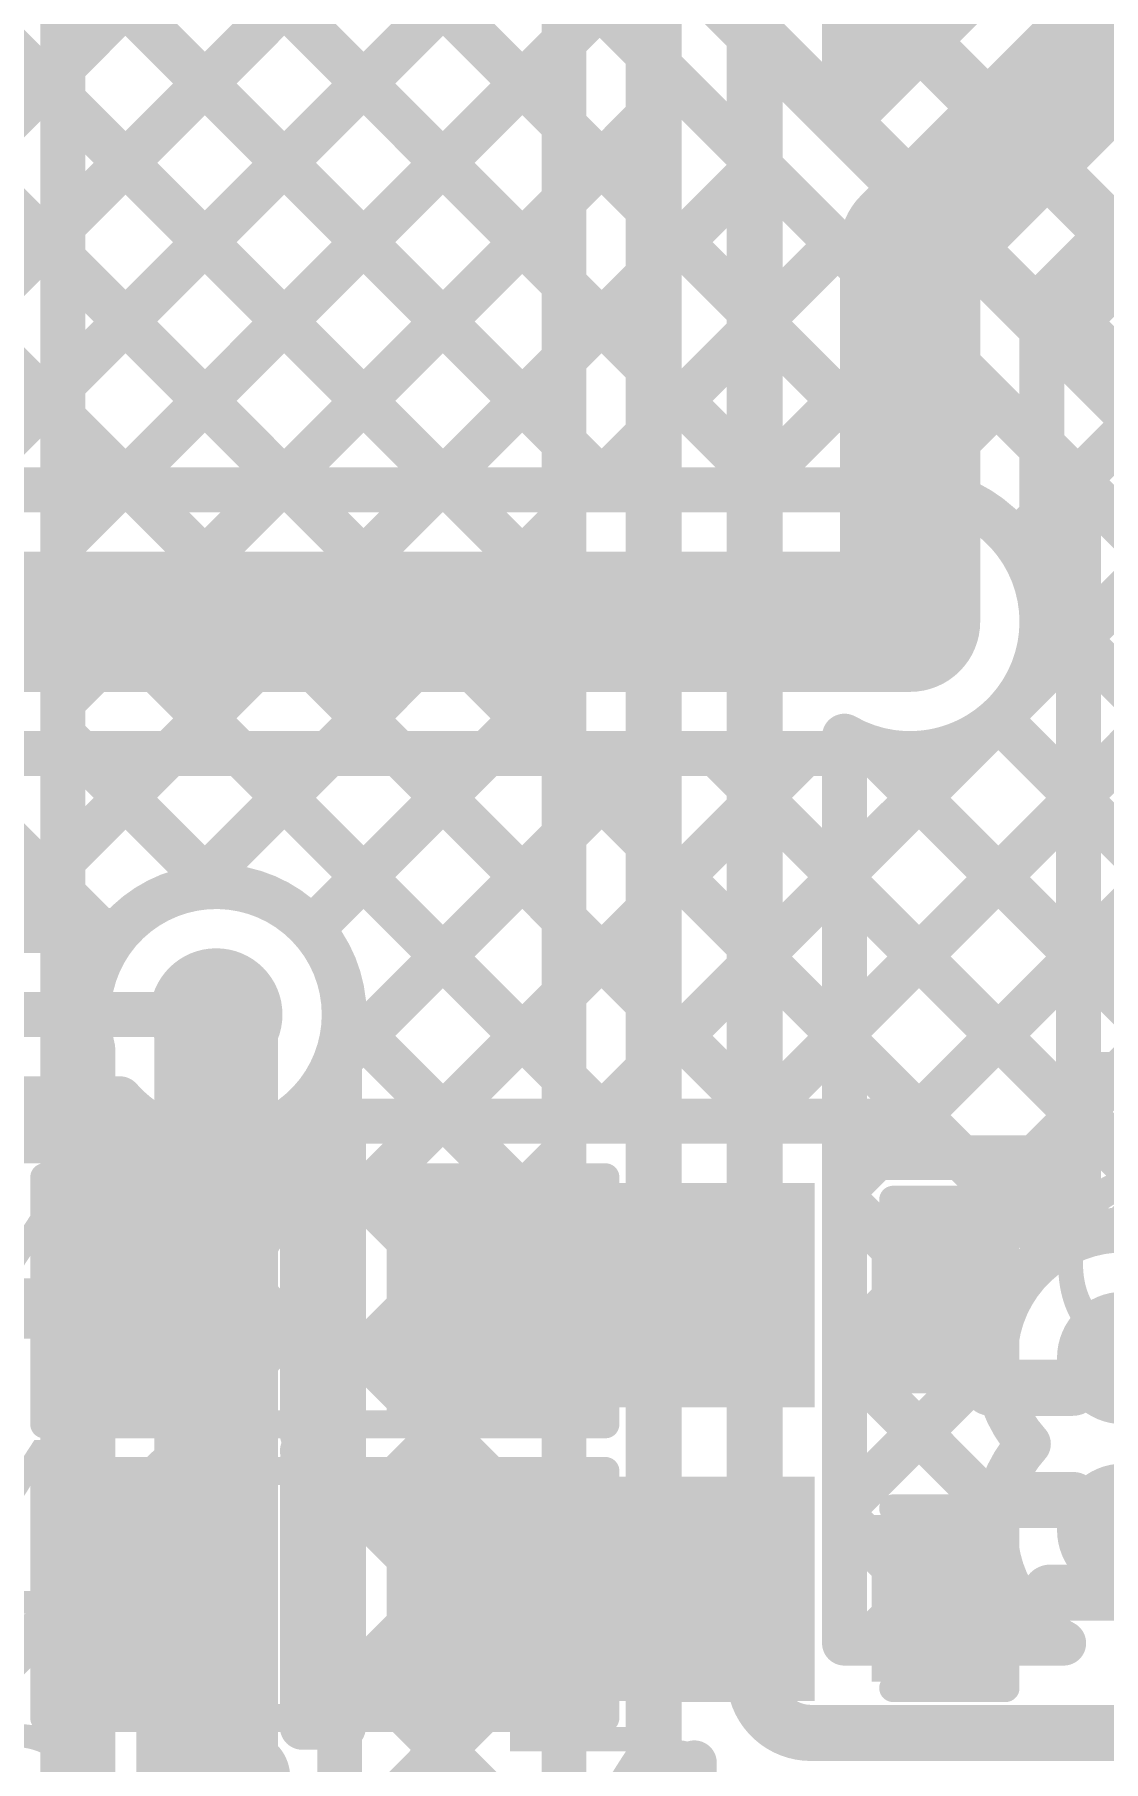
# Model space of a CAD drawing. Header units: millimetres. Extents: x -0.57 to 2.98, y -0.65 to 2.86.
# Drawn here: x 2.1679 to 2.3585, y 0.3929 to 0.7006 of the extents above; entities that cross this region are included whole.
import ezdxf

# ---------------------------------------------------------------- set-up
doc = ezdxf.new("R2010")
doc.units = ezdxf.units.MM
doc.header["$MEASUREMENT"] = 0
for name, color, linetype in [('BottomLayer', 5, 'Continuous'), ('BottomSolder', 6, 'Continuous'), ('Mechanical2', 216, 'Continuous'), ('TopLayer', 1, 'Continuous'), ('TopOverlay', 2, 'Continuous'), ('TopPaste', 8, 'Continuous'), ('TopSolder', 216, 'Continuous'), ('ViaHoleLayer', 16, 'Continuous')]:
    doc.layers.add(name, color=color, linetype=linetype)
doc.styles.add('Arial', font='', dxfattribs={"height": 0.2})
doc.styles.get('Arial').set_extended_font_data('Arial')

# ---------------------------------------------------------------- blocks, each defined once
blk = doc.blocks.new('C___0402_25')
at = {"layer": 'TopLayer'}
for points in [[(-0.0275, -0.0125), (-0.0275, 0.0125), (-0.0095, 0.0125), (-0.0095, -0.0125)], [(0.0095, -0.0125), (0.0095, 0.0125), (0.0275, 0.0125), (0.0275, -0.0125)]]:
    blk.add_hatch(color=1, dxfattribs=at).paths.add_polyline_path(points)
at = {"layer": 'TopPaste'}
for points in [[(-0.0275, -0.0125), (-0.0275, 0.0125), (-0.0095, 0.0125), (-0.0095, -0.0125)], [(0.0095, -0.0125), (0.0095, 0.0125), (0.0275, 0.0125), (0.0275, -0.0125)]]:
    blk.add_hatch(color=8, dxfattribs=at).paths.add_polyline_path(points)
at = {"layer": 'TopSolder'}
for points in [[(-0.02986, -0.01486), (-0.02986, 0.01486), (-0.00714, 0.01486), (-0.00714, -0.01486)], [(0.00714, -0.01486), (0.00714, 0.01486), (0.02986, 0.01486), (0.02986, -0.01486)]]:
    blk.add_hatch(color=216, dxfattribs=at).paths.add_polyline_path(points)
at = {"layer": 'TopOverlay', "const_width": 0.005}
for points in [[(-0.011, 0.016), (-0.031, 0.016)], [(-0.031, 0.016), (-0.031, -0.016)], [(0.031, 0.016), (0.011, 0.016)], [(0.031, 0.016), (0.031, -0.016)], [(-0.011, -0.016), (-0.031, -0.016)], [(0.031, -0.016), (0.011, -0.016)]]:
    blk.add_lwpolyline(points, dxfattribs=at)
at = {"layer": 'TopOverlay', "const_width": 0.0025}
for points in [[(-0.03225, 0.016, 1), (-0.02975, 0.016, 1)], [(-0.03225, 0.016, 1), (-0.02975, 0.016, 1)], [(-0.01225, 0.016, 1), (-0.00975, 0.016, 1)], [(0.00975, 0.016, 1), (0.01225, 0.016, 1)], [(0.02975, 0.016, 1), (0.03225, 0.016, 1)], [(0.02975, 0.016, 1), (0.03225, 0.016, 1)], [(-0.03225, -0.016, 1), (-0.02975, -0.016, 1)], [(-0.03225, -0.016, 1), (-0.02975, -0.016, 1)], [(-0.01225, -0.016, 1), (-0.00975, -0.016, 1)], [(0.00975, -0.016, 1), (0.01225, -0.016, 1)], [(0.02975, -0.016, 1), (0.03225, -0.016, 1)], [(0.02975, -0.016, 1), (0.03225, -0.016, 1)]]:
    blk.add_lwpolyline(points, format="xyb", close=True, dxfattribs=at)
blk = doc.blocks.new('C___0402_27')
at = {"layer": 'TopLayer'}
for points in [[(-0.0275, -0.0125), (-0.0275, 0.0125), (-0.0095, 0.0125), (-0.0095, -0.0125)], [(0.0095, -0.0125), (0.0095, 0.0125), (0.0275, 0.0125), (0.0275, -0.0125)]]:
    blk.add_hatch(color=1, dxfattribs=at).paths.add_polyline_path(points)
at = {"layer": 'TopPaste'}
for points in [[(-0.0275, -0.0125), (-0.0275, 0.0125), (-0.0095, 0.0125), (-0.0095, -0.0125)], [(0.0095, -0.0125), (0.0095, 0.0125), (0.0275, 0.0125), (0.0275, -0.0125)]]:
    blk.add_hatch(color=8, dxfattribs=at).paths.add_polyline_path(points)
at = {"layer": 'TopSolder'}
for points in [[(-0.02986, -0.01486), (-0.02986, 0.01486), (-0.00714, 0.01486), (-0.00714, -0.01486)], [(0.00714, -0.01486), (0.00714, 0.01486), (0.02986, 0.01486), (0.02986, -0.01486)]]:
    blk.add_hatch(color=216, dxfattribs=at).paths.add_polyline_path(points)
at = {"layer": 'TopOverlay', "const_width": 0.005}
for points in [[(-0.011, 0.016), (-0.031, 0.016)], [(-0.031, 0.016), (-0.031, -0.016)], [(0.031, 0.016), (0.011, 0.016)], [(0.031, 0.016), (0.031, -0.016)], [(-0.011, -0.016), (-0.031, -0.016)], [(0.031, -0.016), (0.011, -0.016)]]:
    blk.add_lwpolyline(points, dxfattribs=at)
at = {"layer": 'TopOverlay', "const_width": 0.0025}
for points in [[(-0.03225, 0.016, 1), (-0.02975, 0.016, 1)], [(-0.03225, 0.016, 1), (-0.02975, 0.016, 1)], [(-0.01225, 0.016, 1), (-0.00975, 0.016, 1)], [(0.00975, 0.016, 1), (0.01225, 0.016, 1)], [(0.02975, 0.016, 1), (0.03225, 0.016, 1)], [(0.02975, 0.016, 1), (0.03225, 0.016, 1)], [(-0.03225, -0.016, 1), (-0.02975, -0.016, 1)], [(-0.03225, -0.016, 1), (-0.02975, -0.016, 1)], [(-0.01225, -0.016, 1), (-0.00975, -0.016, 1)], [(0.00975, -0.016, 1), (0.01225, -0.016, 1)], [(0.02975, -0.016, 1), (0.03225, -0.016, 1)], [(0.02975, -0.016, 1), (0.03225, -0.016, 1)]]:
    blk.add_lwpolyline(points, format="xyb", close=True, dxfattribs=at)
blk = doc.blocks.new('SOLDER_BRIDGE_294')
at = {"layer": 'TopLayer'}
for points in [[(-0.045, -0.0175), (-0.045, 0.0175), (-0.015, 0.0175), (-0.015, -0.0175)], [(0.015, -0.0175), (0.015, 0.0175), (0.045, 0.0175), (0.045, -0.0175)]]:
    blk.add_hatch(color=1, dxfattribs=at).paths.add_polyline_path(points)
at = {"layer": 'TopPaste'}
for points in [[(-0.045, -0.0175), (-0.045, 0.0175), (-0.015, 0.0175), (-0.015, -0.0175)], [(0.015, -0.0175), (0.015, 0.0175), (0.045, 0.0175), (0.045, -0.0175)]]:
    blk.add_hatch(color=8, dxfattribs=at).paths.add_polyline_path(points)
at = {"layer": 'TopSolder'}
for points in [[(-0.049, -0.0215), (-0.049, 0.0215), (-0.011, 0.0215), (-0.011, -0.0215)], [(0.011, -0.0215), (0.011, 0.0215), (0.049, 0.0215), (0.049, -0.0215)]]:
    blk.add_hatch(color=216, dxfattribs=at).paths.add_polyline_path(points)
at = {"layer": 'TopOverlay', "const_width": 0.005}
for points in [[(-0.05, 0.022), (-0.05, -0.022)], [(0.05, 0.022), (-0.05, 0.022)], [(0.05, 0.022), (0.05, -0.022)], [(0.05, -0.022), (-0.05, -0.022)]]:
    blk.add_lwpolyline(points, dxfattribs=at)
at = {"layer": 'TopOverlay', "const_width": 0.0025}
for points in [[(-0.05125, 0.022, 1), (-0.04875, 0.022, 1)], [(-0.05125, 0.022, 1), (-0.04875, 0.022, 1)], [(0.04875, 0.022, 1), (0.05125, 0.022, 1)], [(0.04875, 0.022, 1), (0.05125, 0.022, 1)], [(-0.05125, -0.022, 1), (-0.04875, -0.022, 1)], [(-0.05125, -0.022, 1), (-0.04875, -0.022, 1)], [(0.04875, -0.022, 1), (0.05125, -0.022, 1)], [(0.04875, -0.022, 1), (0.05125, -0.022, 1)]]:
    blk.add_lwpolyline(points, format="xyb", close=True, dxfattribs=at)
blk = doc.blocks.new('SOLDER_BRIDGE_296')
at = {"layer": 'TopLayer'}
for points in [[(-0.045, -0.0175), (-0.045, 0.0175), (-0.015, 0.0175), (-0.015, -0.0175)], [(0.015, -0.0175), (0.015, 0.0175), (0.045, 0.0175), (0.045, -0.0175)]]:
    blk.add_hatch(color=1, dxfattribs=at).paths.add_polyline_path(points)
at = {"layer": 'TopPaste'}
for points in [[(-0.045, -0.0175), (-0.045, 0.0175), (-0.015, 0.0175), (-0.015, -0.0175)], [(0.015, -0.0175), (0.015, 0.0175), (0.045, 0.0175), (0.045, -0.0175)]]:
    blk.add_hatch(color=8, dxfattribs=at).paths.add_polyline_path(points)
at = {"layer": 'TopSolder'}
for points in [[(-0.049, -0.0215), (-0.049, 0.0215), (-0.011, 0.0215), (-0.011, -0.0215)], [(0.011, -0.0215), (0.011, 0.0215), (0.049, 0.0215), (0.049, -0.0215)]]:
    blk.add_hatch(color=216, dxfattribs=at).paths.add_polyline_path(points)
at = {"layer": 'TopOverlay', "const_width": 0.005}
for points in [[(-0.05, 0.022), (-0.05, -0.022)], [(0.05, 0.022), (-0.05, 0.022)], [(0.05, 0.022), (0.05, -0.022)], [(0.05, -0.022), (-0.05, -0.022)]]:
    blk.add_lwpolyline(points, dxfattribs=at)
at = {"layer": 'TopOverlay', "const_width": 0.0025}
for points in [[(-0.05125, 0.022, 1), (-0.04875, 0.022, 1)], [(-0.05125, 0.022, 1), (-0.04875, 0.022, 1)], [(0.04875, 0.022, 1), (0.05125, 0.022, 1)], [(0.04875, 0.022, 1), (0.05125, 0.022, 1)], [(-0.05125, -0.022, 1), (-0.04875, -0.022, 1)], [(-0.05125, -0.022, 1), (-0.04875, -0.022, 1)], [(0.04875, -0.022, 1), (0.05125, -0.022, 1)], [(0.04875, -0.022, 1), (0.05125, -0.022, 1)]]:
    blk.add_lwpolyline(points, format="xyb", close=True, dxfattribs=at)

msp = doc.modelspace()

# ---------------------------------------------------------------- hatches: boundary and pattern name
at = {"layer": 'BottomLayer'}
h = msp.add_hatch(color=5, dxfattribs=at)
edge = h.paths.add_edge_path()
edge.add_arc((2.324, 0.596), 0.01181, 0, 360)
h = msp.add_hatch(color=5, dxfattribs=at)
edge = h.paths.add_edge_path()
edge.add_arc((2.20033, 0.526), 0.01181, 0, 360)
h = msp.add_hatch(color=5, dxfattribs=at)
edge = h.paths.add_edge_path()
edge.add_arc((2.362, 0.46481), 0.01181, 0, 360)
h = msp.add_hatch(color=5, dxfattribs=at)
edge = h.paths.add_edge_path()
edge.add_arc((2.362, 0.43419), 0.01181, 0, 360)
at = {"layer": 'BottomSolder'}
h = msp.add_hatch(color=6, dxfattribs=at)
edge = h.paths.add_edge_path()
edge.add_arc((2.324, 0.596), 0.00791, 0, 360)
h = msp.add_hatch(color=6, dxfattribs=at)
edge = h.paths.add_edge_path()
edge.add_arc((2.20033, 0.526), 0.00791, 0, 360)
h = msp.add_hatch(color=6, dxfattribs=at)
edge = h.paths.add_edge_path()
edge.add_arc((2.362, 0.46481), 0.00791, 0, 360)
h = msp.add_hatch(color=6, dxfattribs=at)
edge = h.paths.add_edge_path()
edge.add_arc((2.362, 0.43419), 0.00791, 0, 360)
at = {"layer": 'TopLayer'}
h = msp.add_hatch(color=1, dxfattribs=at)
edge = h.paths.add_edge_path()
edge.add_arc((2.324, 0.596), 0.01181, 0, 360)
h = msp.add_hatch(color=1, dxfattribs=at)
edge = h.paths.add_edge_path()
edge.add_arc((2.20033, 0.526), 0.01181, 0, 360)
for points in [[(2.234, 0.456), (2.307, 0.456), (2.307, 0.496), (2.234, 0.496)], [(2.234, 0.40367), (2.307, 0.40367), (2.307, 0.44367), (2.234, 0.44367)]]:
    msp.add_hatch(color=1, dxfattribs=at).paths.add_polyline_path(points)
h = msp.add_hatch(color=1, dxfattribs=at)
edge = h.paths.add_edge_path()
edge.add_arc((2.362, 0.46481), 0.01181, 0, 360)
h = msp.add_hatch(color=1, dxfattribs=at)
edge = h.paths.add_edge_path()
edge.add_arc((2.362, 0.43419), 0.01181, 0, 360)
at = {"layer": 'TopSolder'}
h = msp.add_hatch(color=216, dxfattribs=at)
edge = h.paths.add_edge_path()
edge.add_arc((2.324, 0.596), 0.00791, 0, 360)
h = msp.add_hatch(color=216, dxfattribs=at)
edge = h.paths.add_edge_path()
edge.add_arc((2.20033, 0.526), 0.00791, 0, 360)
h = msp.add_hatch(color=216, dxfattribs=at)
edge = h.paths.add_edge_path()
edge.add_arc((2.362, 0.46481), 0.00791, 0, 360)
h = msp.add_hatch(color=216, dxfattribs=at)
edge = h.paths.add_edge_path()
edge.add_arc((2.362, 0.43419), 0.00791, 0, 360)
at = {"layer": 'ViaHoleLayer'}
h = msp.add_hatch(color=16, dxfattribs=at)
edge = h.paths.add_edge_path()
edge.add_arc((2.324, 0.596), 0.00591, 0, 360)
h = msp.add_hatch(color=16, dxfattribs=at)
edge = h.paths.add_edge_path()
edge.add_arc((2.20033, 0.526), 0.00591, 0, 360)
h = msp.add_hatch(color=16, dxfattribs=at)
edge = h.paths.add_edge_path()
edge.add_arc((2.362, 0.46481), 0.00591, 0, 360)
h = msp.add_hatch(color=16, dxfattribs=at)
edge = h.paths.add_edge_path()
edge.add_arc((2.362, 0.43419), 0.00591, 0, 360)

# ---------------------------------------------------------------- linework, layer by layer
at = {"layer": 'BottomLayer'}
for points, const_width in [([(2.173, 0.20921), (2.173, 1.43764)], 0.008), ([(2.31231, 0.69278), (2.76474, 1.14521)], 0.008), ([(2.27831, 0.15867), (2.27831, 0.896)], 0.01), ([(2.29631, 0.469), (2.29631, 0.896)], 0.01), ([(2.26231, 0.16799), (2.26231, 0.88535)], 0.008), ([(2.173, 0.69489), (2.26231, 0.7842)], 0.008), ([(2.173, 0.77378), (2.26231, 0.68447)], 0.008), ([(2.31231, 0.68454), (2.40037, 0.7726)], 0.008), ([(2.324, 0.663), (2.417, 0.756)], 0.025), ([(2.173, 0.66661), (2.26231, 0.75592)], 0.008), ([(2.173, 0.7455), (2.26231, 0.65619)], 0.008), ([(2.31231, 0.68454), (2.31231, 0.73692)], 0.008), ([(2.3475, 0.61483), (2.46517, 0.7325)], 0.008), ([(2.3475, 0.64312), (2.43688, 0.7325)], 0.008), ([(2.3475, 0.65327), (2.42673, 0.7325)], 0.008), ([(2.173, 0.63832), (2.26231, 0.72763)], 0.008), ([(2.31231, 0.71932), (2.3297, 0.70193)], 0.008), ([(2.173, 0.71721), (2.26231, 0.6279)], 0.008), ([(2.173, 0.61004), (2.26231, 0.69935)], 0.008), ([(2.34264, 0.58168), (2.45733, 0.69638)], 0.008), ([(2.173, 0.68893), (2.26231, 0.59962)], 0.008), ([(2.173, 0.58175), (2.26231, 0.67106)], 0.008), ([(2.324, 0.596), (2.324, 0.663)], 0.025), ([(2.31231, 0.52307), (2.45608, 0.66685)], 0.008), ([(2.173, 0.66065), (2.26231, 0.57133)], 0.008), ([(2.34879, 0.65456), (2.45508, 0.54827)], 0.008), ([(2.3475, 0.596), (2.3475, 0.65327)], 0.008), ([(2.173, 0.55347), (2.26231, 0.64278)], 0.008), ([(2.31231, 0.49479), (2.45508, 0.63756)], 0.008), ([(2.173, 0.63236), (2.26231, 0.54305)], 0.008), ([(2.3475, 0.62757), (2.53317, 0.4419)], 0.008), ([(2.19626, 0.54844), (2.26231, 0.6145)], 0.008), ([(2.31231, 0.46651), (2.45508, 0.60928)], 0.008), ([(2.173, 0.60408), (2.26231, 0.51477)], 0.008), ([(2.3475, 0.59928), (2.5039, 0.44289)], 0.008), ([(2.21732, 0.54122), (2.26231, 0.58621)], 0.008), ([(2.36171, 0.48762), (2.45508, 0.58099)], 0.008), ([(2.33985, 0.57865), (2.49389, 0.42461)], 0.008), ([(2.173, 0.57579), (2.19998, 0.54881)], 0.008), ([(2.31231, 0.55136), (2.33832, 0.57736)], 0.008), ([(2.31231, 0.469), (2.31231, 0.57561)], 0.008), ([(2.31648, 0.57374), (2.41471, 0.4755)], 0.008), ([(2.22233, 0.51795), (2.26231, 0.55793)], 0.008), ([(2.173, 0.54751), (2.18156, 0.53895)], 0.008), ([(2.31231, 0.54962), (2.38643, 0.4755)], 0.008), ([(2.20033, 0.36533), (2.20033, 0.526)], 0.022), ([(2.173, 0.52519), (2.17789, 0.53007)], 0.008), ([(2.22233, 0.48967), (2.26231, 0.52964)], 0.008), ([(2.22314, 0.52565), (2.26231, 0.48648)], 0.008), ([(2.173, 0.51922), (2.17833, 0.51389)], 0.008), ([(2.17833, 0.37136), (2.17833, 0.51997)], 0.008), ([(2.22233, 0.37136), (2.22233, 0.51997)], 0.008), ([(2.31231, 0.52133), (2.34965, 0.48399)], 0.008), ([(2.173, 0.4969), (2.17833, 0.50223)], 0.008), ([(2.22233, 0.46138), (2.26231, 0.50136)], 0.008), ([(2.22233, 0.49817), (2.26231, 0.4582)], 0.008), ([(2.31231, 0.49305), (2.33923, 0.46613)], 0.008), ([(2.173, 0.49094), (2.17833, 0.48561)], 0.008), ([(2.173, 0.46862), (2.17833, 0.47395)], 0.008), ([(2.22233, 0.4331), (2.26231, 0.47307)], 0.008), ([(2.22233, 0.46989), (2.26231, 0.42991)], 0.008), ([(2.29631, 0.408), (2.29631, 0.469)], 0.01), ([(2.31231, 0.414), (2.31231, 0.469)], 0.008), ([(2.31231, 0.43822), (2.33919, 0.4651)], 0.008), ([(2.31231, 0.46477), (2.33945, 0.43763)], 0.008), ([(2.362, 0.46481), (2.36569, 0.46481)], 0.01), ([(2.173, 0.46266), (2.17833, 0.45732)], 0.008), ([(2.173, 0.44033), (2.17833, 0.44567)], 0.008), ([(2.22233, 0.40481), (2.26231, 0.44479)], 0.008), ([(2.22233, 0.44161), (2.26231, 0.40163)], 0.008), ([(2.31231, 0.43648), (2.33479, 0.414)], 0.008), ([(2.31637, 0.414), (2.33936, 0.43699)], 0.008), ([(2.173, 0.43437), (2.17833, 0.42904)], 0.008), ([(2.362, 0.43419), (2.36569, 0.43419)], 0.01), ([(2.173, 0.41205), (2.17833, 0.41738)], 0.008), ([(2.22233, 0.37653), (2.26231, 0.41651)], 0.008), ([(2.22233, 0.41332), (2.26231, 0.37334)], 0.008), ([(2.31231, 0.414), (2.35138, 0.414)], 0.008), ([(2.173, 0.40609), (2.17833, 0.40075)], 0.008), ([(2.30631, 0.398), (2.36666, 0.398)], 0.01), ([(2.173, 0.38376), (2.17833, 0.3891)], 0.008)]:
    msp.add_lwpolyline(points, dxfattribs=dict(at, const_width=const_width))
for points, const_width in [([(2.3277, 0.70193, 1), (2.3317, 0.70193, 1)], 0.004), ([(2.26031, 0.69935, 1), (2.26431, 0.69935, 1)], 0.004), ([(2.171, 0.69489, 1), (2.175, 0.69489, 1)], 0.004), ([(2.31031, 0.69278, 1), (2.31431, 0.69278, 1)], 0.004), ([(2.171, 0.68893, 1), (2.175, 0.68893, 1)], 0.004), ([(2.26031, 0.68447, 1), (2.26431, 0.68447, 1)], 0.004), ([(2.31031, 0.68454, 1), (2.31431, 0.68454, 1)], 0.004), ([(2.31031, 0.68454, 1), (2.31431, 0.68454, 1)], 0.004), ([(2.26031, 0.67106, 1), (2.26431, 0.67106, 1)], 0.004), ([(2.31775, 0.663, 1), (2.33025, 0.663, 1)], 0.0125), ([(2.31775, 0.663, 1), (2.33025, 0.663, 1)], 0.0125), ([(2.171, 0.66661, 1), (2.175, 0.66661, 1)], 0.004), ([(2.171, 0.66065, 1), (2.175, 0.66065, 1)], 0.004), ([(2.26031, 0.65619, 1), (2.26431, 0.65619, 1)], 0.004), ([(2.34679, 0.65456, 1), (2.35079, 0.65456, 1)], 0.004), ([(2.3455, 0.65327, 1), (2.3495, 0.65327, 1)], 0.004), ([(2.3455, 0.65327, 1), (2.3495, 0.65327, 1)], 0.004), ([(2.26031, 0.64278, 1), (2.26431, 0.64278, 1)], 0.004), ([(2.3455, 0.64312, 1), (2.3495, 0.64312, 1)], 0.004), ([(2.171, 0.63832, 1), (2.175, 0.63832, 1)], 0.004), ([(2.171, 0.63236, 1), (2.175, 0.63236, 1)], 0.004), ([(2.26031, 0.6279, 1), (2.26431, 0.6279, 1)], 0.004), ([(2.3455, 0.62757, 1), (2.3495, 0.62757, 1)], 0.004), ([(2.26031, 0.6145, 1), (2.26431, 0.6145, 1)], 0.004), ([(2.3455, 0.61483, 1), (2.3495, 0.61483, 1)], 0.004), ([(2.171, 0.61004, 1), (2.175, 0.61004, 1)], 0.004), ([(2.171, 0.60408, 1), (2.175, 0.60408, 1)], 0.004), ([(2.31775, 0.596, 1), (2.33025, 0.596, 1)], 0.0125), ([(2.26031, 0.59962, 1), (2.26431, 0.59962, 1)], 0.004), ([(2.3455, 0.59928, 1), (2.3495, 0.59928, 1)], 0.004), ([(2.3455, 0.596, 1), (2.3495, 0.596, 1)], 0.004), ([(2.3455, 0.596, 1), (2.3495, 0.596, 1)], 0.004), ([(2.26031, 0.58621, 1), (2.26431, 0.58621, 1)], 0.004), ([(2.171, 0.58175, 1), (2.175, 0.58175, 1)], 0.004), ([(2.34064, 0.58168, 1), (2.34464, 0.58168, 1)], 0.004), ([(2.33785, 0.57865, 1), (2.34185, 0.57865, 1)], 0.004), ([(2.171, 0.57579, 1), (2.175, 0.57579, 1)], 0.004), ([(2.31031, 0.57561, 1), (2.31431, 0.57561, 1)], 0.004), ([(2.31031, 0.57561, 1), (2.31431, 0.57561, 1)], 0.004), ([(2.33632, 0.57736, 1), (2.34032, 0.57736, 1)], 0.004), ([(2.31448, 0.57374, 1), (2.31848, 0.57374, 1)], 0.004), ([(2.26031, 0.57133, 1), (2.26431, 0.57133, 1)], 0.004), ([(2.26031, 0.55793, 1), (2.26431, 0.55793, 1)], 0.004), ([(2.171, 0.55347, 1), (2.175, 0.55347, 1)], 0.004), ([(2.31031, 0.55136, 1), (2.31431, 0.55136, 1)], 0.004), ([(2.171, 0.54751, 1), (2.175, 0.54751, 1)], 0.004), ([(2.19426, 0.54844, 1), (2.19826, 0.54844, 1)], 0.004), ([(2.19798, 0.54881, 1), (2.20198, 0.54881, 1)], 0.004), ([(2.31031, 0.54962, 1), (2.31431, 0.54962, 1)], 0.004), ([(2.21532, 0.54122, 1), (2.21932, 0.54122, 1)], 0.004), ([(2.26031, 0.54305, 1), (2.26431, 0.54305, 1)], 0.004), ([(2.17956, 0.53895, 1), (2.18356, 0.53895, 1)], 0.004), ([(2.19483, 0.526, 1), (2.20583, 0.526, 1)], 0.011), ([(2.17589, 0.53007, 1), (2.17989, 0.53007, 1)], 0.004), ([(2.26031, 0.52964, 1), (2.26431, 0.52964, 1)], 0.004), ([(2.22114, 0.526, 1), (2.22514, 0.526, 1)], 0.004), ([(2.22114, 0.526, 1), (2.22514, 0.526, 1)], 0.004), ([(2.22114, 0.52565, 1), (2.22514, 0.52565, 1)], 0.004), ([(2.171, 0.52519, 1), (2.175, 0.52519, 1)], 0.004), ([(2.31031, 0.52307, 1), (2.31431, 0.52307, 1)], 0.004), ([(2.171, 0.51922, 1), (2.175, 0.51922, 1)], 0.004), ([(2.17633, 0.51997, 1), (2.18033, 0.51997, 1)], 0.004), ([(2.17633, 0.51997, 1), (2.18033, 0.51997, 1)], 0.004), ([(2.22033, 0.51997, 1), (2.22433, 0.51997, 1)], 0.004), ([(2.22033, 0.51997, 1), (2.22433, 0.51997, 1)], 0.004), ([(2.31031, 0.52133, 1), (2.31431, 0.52133, 1)], 0.004), ([(2.22033, 0.51795, 1), (2.22433, 0.51795, 1)], 0.004), ([(2.17633, 0.51389, 1), (2.18033, 0.51389, 1)], 0.004), ([(2.26031, 0.51477, 1), (2.26431, 0.51477, 1)], 0.004), ([(2.17633, 0.50223, 1), (2.18033, 0.50223, 1)], 0.004), ([(2.26031, 0.50136, 1), (2.26431, 0.50136, 1)], 0.004), ([(2.22033, 0.49817, 1), (2.22433, 0.49817, 1)], 0.004), ([(2.171, 0.4969, 1), (2.175, 0.4969, 1)], 0.004), ([(2.31031, 0.49479, 1), (2.31431, 0.49479, 1)], 0.004), ([(2.31031, 0.49305, 1), (2.31431, 0.49305, 1)], 0.004), ([(2.171, 0.49094, 1), (2.175, 0.49094, 1)], 0.004), ([(2.22033, 0.48967, 1), (2.22433, 0.48967, 1)], 0.004), ([(2.17633, 0.48561, 1), (2.18033, 0.48561, 1)], 0.004), ([(2.26031, 0.48648, 1), (2.26431, 0.48648, 1)], 0.004), ([(2.35971, 0.48762, 1), (2.36371, 0.48762, 1)], 0.004), ([(2.34765, 0.48399, 1), (2.35165, 0.48399, 1)], 0.004), ([(2.17633, 0.47395, 1), (2.18033, 0.47395, 1)], 0.004), ([(2.26031, 0.47307, 1), (2.26431, 0.47307, 1)], 0.004), ([(2.22033, 0.46989, 1), (2.22433, 0.46989, 1)], 0.004), ([(2.29381, 0.469, 1), (2.29881, 0.469, 1)], 0.005), ([(2.29381, 0.469, 1), (2.29881, 0.469, 1)], 0.005), ([(2.171, 0.46862, 1), (2.175, 0.46862, 1)], 0.004), ([(2.31031, 0.469, 1), (2.31431, 0.469, 1)], 0.004), ([(2.31031, 0.469, 1), (2.31431, 0.469, 1)], 0.004), ([(2.31031, 0.46651, 1), (2.31431, 0.46651, 1)], 0.004), ([(2.31031, 0.46477, 1), (2.31431, 0.46477, 1)], 0.004), ([(2.33719, 0.4651, 1), (2.34119, 0.4651, 1)], 0.004), ([(2.33723, 0.46613, 1), (2.34123, 0.46613, 1)], 0.004), ([(2.3595, 0.46481, 1), (2.3645, 0.46481, 1)], 0.005), ([(2.171, 0.46266, 1), (2.175, 0.46266, 1)], 0.004), ([(2.22033, 0.46138, 1), (2.22433, 0.46138, 1)], 0.004), ([(2.26031, 0.4582, 1), (2.26431, 0.4582, 1)], 0.004), ([(2.17633, 0.45732, 1), (2.18033, 0.45732, 1)], 0.004), ([(2.34309, 0.4495, 1), (2.34709, 0.4495, 1)], 0.004), ([(2.34309, 0.4495, 1), (2.34709, 0.4495, 1)], 0.004), ([(2.17633, 0.44567, 1), (2.18033, 0.44567, 1)], 0.004), ([(2.26031, 0.44479, 1), (2.26431, 0.44479, 1)], 0.004), ([(2.171, 0.44033, 1), (2.175, 0.44033, 1)], 0.004), ([(2.22033, 0.44161, 1), (2.22433, 0.44161, 1)], 0.004), ([(2.31031, 0.43822, 1), (2.31431, 0.43822, 1)], 0.004), ([(2.31031, 0.43648, 1), (2.31431, 0.43648, 1)], 0.004), ([(2.33736, 0.43699, 1), (2.34136, 0.43699, 1)], 0.004), ([(2.33745, 0.43763, 1), (2.34145, 0.43763, 1)], 0.004), ([(2.171, 0.43437, 1), (2.175, 0.43437, 1)], 0.004), ([(2.22033, 0.4331, 1), (2.22433, 0.4331, 1)], 0.004), ([(2.3595, 0.43419, 1), (2.3645, 0.43419, 1)], 0.005), ([(2.26031, 0.42991, 1), (2.26431, 0.42991, 1)], 0.004), ([(2.17633, 0.42904, 1), (2.18033, 0.42904, 1)], 0.004), ([(2.17633, 0.41738, 1), (2.18033, 0.41738, 1)], 0.004), ([(2.26031, 0.41651, 1), (2.26431, 0.41651, 1)], 0.004), ([(2.171, 0.41205, 1), (2.175, 0.41205, 1)], 0.004), ([(2.22033, 0.41332, 1), (2.22433, 0.41332, 1)], 0.004), ([(2.31031, 0.414, 1), (2.31431, 0.414, 1)], 0.004), ([(2.31031, 0.414, 1), (2.31431, 0.414, 1)], 0.004), ([(2.31437, 0.414, 1), (2.31837, 0.414, 1)], 0.004), ([(2.33279, 0.414, 1), (2.33679, 0.414, 1)], 0.004), ([(2.34938, 0.414, 1), (2.35338, 0.414, 1)], 0.004), ([(2.34938, 0.414, 1), (2.35338, 0.414, 1)], 0.004), ([(2.29381, 0.408, 1), (2.29881, 0.408, 1)], 0.005), ([(2.29381, 0.408, 1), (2.29881, 0.408, 1)], 0.005), ([(2.171, 0.40609, 1), (2.175, 0.40609, 1)], 0.004), ([(2.22033, 0.40481, 1), (2.22433, 0.40481, 1)], 0.004), ([(2.17633, 0.40075, 1), (2.18033, 0.40075, 1)], 0.004), ([(2.26031, 0.40163, 1), (2.26431, 0.40163, 1)], 0.004), ([(2.30381, 0.398, 1), (2.30881, 0.398, 1)], 0.005), ([(2.30381, 0.398, 1), (2.30881, 0.398, 1)], 0.005), ([(2.17633, 0.3891, 1), (2.18033, 0.3891, 1)], 0.004)]:
    msp.add_lwpolyline(points, format="xyb", close=True, dxfattribs=dict(at, const_width=const_width))
for points, const_width in [([(2.3475, 0.596, -0.576352), (2.31231, 0.57561)], 0.008), ([(2.17833, 0.51997, -1.143538), (2.22314, 0.526)], 0.008), ([(2.22314, 0.526, -0.066963), (2.22233, 0.51997)], 0.008), ([(2.34509, 0.4495, -1.132461), (2.38215, 0.4755)], 0.008), ([(2.35138, 0.414, -0.489983), (2.34509, 0.4495)], 0.008), ([(2.30631, 0.398, -0.414214), (2.29631, 0.408)], 0.01)]:
    msp.add_lwpolyline(points, format="xyb", dxfattribs=dict(at, const_width=const_width))
at = {"layer": 'Mechanical2', "const_width": 0.01}
msp.add_lwpolyline([(1.75783, 2.80917, -6.230382), (0.64896, 2.81029)], format="xyb", dxfattribs=at)
at = {"layer": 'TopLayer'}
for points, const_width in [([(2.15028, 0.875), (2.39, 0.63528)], 0.01), ([(2.142, 0.855), (2.37, 0.627)], 0.01), ([(1.96636, 0.839), (2.18586, 0.6195)], 0.008), ([(1.99465, 0.839), (2.21415, 0.6195)], 0.008), ([(2.02293, 0.839), (2.24243, 0.6195)], 0.008), ([(2.05121, 0.839), (2.27071, 0.6195)], 0.008), ([(2.0795, 0.839), (2.299, 0.6195)], 0.008), ([(2.10778, 0.839), (2.32755, 0.61923)], 0.008), ([(2.13537, 0.839), (2.354, 0.62037)], 0.008), ([(2.09747, 0.61936), (2.22624, 0.74813)], 0.008), ([(2.12589, 0.6195), (2.24038, 0.73399)], 0.008), ([(2.15418, 0.6195), (2.25453, 0.71985)], 0.008), ([(2.18246, 0.6195), (2.26867, 0.70571)], 0.008), ([(2.21075, 0.6195), (2.28281, 0.69156)], 0.008), ([(2.23903, 0.6195), (2.29695, 0.67742)], 0.008), ([(2.26731, 0.6195), (2.31109, 0.66328)], 0.008), ([(2.2956, 0.6195), (2.32524, 0.64914)], 0.008), ([(2.32388, 0.6195), (2.33938, 0.63499)], 0.008), ([(2.34279, 0.61012), (2.35352, 0.62085)], 0.008), ([(2.1, 0.6195), (2.324, 0.6195)], 0.008), ([(2.354, 0.48617), (2.354, 0.62037)], 0.008), ([(2.1, 0.596), (2.324, 0.596)], 0.025), ([(2.34723, 0.59955), (2.354, 0.59278)], 0.008), ([(2.34264, 0.58168), (2.354, 0.59305)], 0.008), ([(2.33985, 0.57865), (2.354, 0.5645)], 0.008), ([(2.26795, 0.507), (2.33832, 0.57736)], 0.008), ([(2.10973, 0.5725), (2.324, 0.5725)], 0.008), ([(2.14801, 0.5725), (2.17951, 0.541)], 0.008), ([(2.16053, 0.541), (2.19203, 0.5725)], 0.008), ([(2.17629, 0.5725), (2.19998, 0.54881)], 0.008), ([(2.19626, 0.54844), (2.22031, 0.5725)], 0.008), ([(2.20458, 0.5725), (2.27008, 0.507)], 0.008), ([(2.21732, 0.54122), (2.2486, 0.5725)], 0.008), ([(2.22123, 0.51684), (2.27688, 0.5725)], 0.008), ([(2.23286, 0.5725), (2.29836, 0.507)], 0.008), ([(2.23967, 0.507), (2.30517, 0.5725)], 0.008), ([(2.26115, 0.5725), (2.33315, 0.5005)], 0.008), ([(2.28943, 0.5725), (2.354, 0.50793)], 0.008), ([(2.31771, 0.5725), (2.354, 0.53621)], 0.008), ([(2.29624, 0.507), (2.354, 0.56476)], 0.008), ([(2.07823, 0.541), (2.18315, 0.541)], 0.008), ([(2.31802, 0.5005), (2.354, 0.53648)], 0.008), ([(2.067, 0.526), (2.20033, 0.526)], 0.008), ([(2.22314, 0.52565), (2.24179, 0.507)], 0.008), ([(2.07321, 0.511), (2.18315, 0.511)], 0.008), ([(2.18122, 0.511), (2.18872, 0.5035)], 0.008), ([(2.1796, 0.5035), (2.18511, 0.50901)], 0.008), ([(2.21329, 0.50722), (2.223, 0.49751)], 0.008), ([(2.223, 0.507), (2.318, 0.507)], 0.008), ([(2.223, 0.45467), (2.223, 0.507)], 0.008), ([(2.318, 0.5005), (2.318, 0.507)], 0.008), ([(2.3463, 0.5005), (2.354, 0.5082)], 0.008), ([(2.16369, 0.5035), (2.19658, 0.5035)], 0.008), ([(2.20409, 0.5035), (2.21569, 0.5035)], 0.008), ([(2.21569, 0.45117), (2.21569, 0.5035)], 0.008), ([(2.318, 0.5005), (2.3485, 0.5005)], 0.008), ([(2.3485, 0.4832), (2.3485, 0.5005)], 0.008), ([(2.21569, 0.48302), (2.223, 0.49033)], 0.008), ([(2.21569, 0.47653), (2.223, 0.46922)], 0.008), ([(2.3285, 0.477), (2.3325, 0.473)], 0.01), ([(2.161, 0.475), (2.18969, 0.475)], 0.008), ([(2.3325, 0.46536), (2.3325, 0.473)], 0.01), ([(2.3325, 0.46536), (2.33836, 0.4595)], 0.01), ([(2.21569, 0.45474), (2.223, 0.46205)], 0.008), ([(2.33836, 0.4595), (2.353, 0.4595)], 0.01), ([(2.223, 0.445), (2.223, 0.45467)], 0.008), ([(2.223, 0.445), (2.223, 0.45467)], 0.008), ([(2.21569, 0.44825), (2.223, 0.44094)], 0.008), ([(2.21569, 0.399), (2.21569, 0.4465)], 0.008), ([(2.223, 0.399), (2.223, 0.445)], 0.008), ([(2.3325, 0.43364), (2.33836, 0.4395)], 0.01), ([(2.33836, 0.4395), (2.353, 0.4395)], 0.01), ([(2.21569, 0.42646), (2.223, 0.43376)], 0.008), ([(2.3325, 0.426), (2.3325, 0.43364)], 0.01), ([(2.3285, 0.422), (2.3325, 0.426)], 0.01), ([(2.18238, 0.41535), (2.18969, 0.42267)], 0.008), ([(2.21569, 0.41996), (2.223, 0.41266)], 0.008), ([(2.161, 0.40897), (2.16738, 0.41535)], 0.008), ([(2.16738, 0.41535), (2.18238, 0.41535)], 0.008), ([(2.21652, 0.399), (2.223, 0.40548)], 0.008), ([(2.21569, 0.399), (2.223, 0.399)], 0.008), ([(2.283, 0.33733), (2.283, 0.39267)], 0.008), ([(2.28555, 0.348), (2.28555, 0.39267)], 0.008)]:
    msp.add_lwpolyline(points, dxfattribs=dict(at, const_width=const_width))
for points, const_width in [([(2.28081, 0.69156, 1), (2.28481, 0.69156, 1)], 0.004), ([(2.29495, 0.67742, 1), (2.29895, 0.67742, 1)], 0.004), ([(2.30909, 0.66328, 1), (2.31309, 0.66328, 1)], 0.004), ([(2.32324, 0.64914, 1), (2.32724, 0.64914, 1)], 0.004), ([(2.33738, 0.63499, 1), (2.34138, 0.63499, 1)], 0.004), ([(2.35152, 0.62085, 1), (2.35552, 0.62085, 1)], 0.004), ([(2.18046, 0.6195, 1), (2.18446, 0.6195, 1)], 0.004), ([(2.18386, 0.6195, 1), (2.18786, 0.6195, 1)], 0.004), ([(2.20875, 0.6195, 1), (2.21275, 0.6195, 1)], 0.004), ([(2.21215, 0.6195, 1), (2.21615, 0.6195, 1)], 0.004), ([(2.23703, 0.6195, 1), (2.24103, 0.6195, 1)], 0.004), ([(2.24043, 0.6195, 1), (2.24443, 0.6195, 1)], 0.004), ([(2.26531, 0.6195, 1), (2.26931, 0.6195, 1)], 0.004), ([(2.26871, 0.6195, 1), (2.27271, 0.6195, 1)], 0.004), ([(2.2936, 0.6195, 1), (2.2976, 0.6195, 1)], 0.004), ([(2.297, 0.6195, 1), (2.301, 0.6195, 1)], 0.004), ([(2.32188, 0.6195, 1), (2.32588, 0.6195, 1)], 0.004), ([(2.322, 0.6195, 1), (2.326, 0.6195, 1)], 0.004), ([(2.322, 0.6195, 1), (2.326, 0.6195, 1)], 0.004), ([(2.32555, 0.61923, 1), (2.32955, 0.61923, 1)], 0.004), ([(2.352, 0.62037, 1), (2.356, 0.62037, 1)], 0.004), ([(2.352, 0.62037, 1), (2.356, 0.62037, 1)], 0.004), ([(2.34079, 0.61012, 1), (2.34479, 0.61012, 1)], 0.004), ([(2.31775, 0.596, 1), (2.33025, 0.596, 1)], 0.0125), ([(2.34523, 0.59955, 1), (2.34923, 0.59955, 1)], 0.004), ([(2.3455, 0.596, 1), (2.3495, 0.596, 1)], 0.004), ([(2.3455, 0.596, 1), (2.3495, 0.596, 1)], 0.004), ([(2.352, 0.59305, 1), (2.356, 0.59305, 1)], 0.004), ([(2.352, 0.59278, 1), (2.356, 0.59278, 1)], 0.004), ([(2.34064, 0.58168, 1), (2.34464, 0.58168, 1)], 0.004), ([(2.33785, 0.57865, 1), (2.34185, 0.57865, 1)], 0.004), ([(2.33632, 0.57736, 1), (2.34032, 0.57736, 1)], 0.004), ([(2.17429, 0.5725, 1), (2.17829, 0.5725, 1)], 0.004), ([(2.19003, 0.5725, 1), (2.19403, 0.5725, 1)], 0.004), ([(2.20258, 0.5725, 1), (2.20658, 0.5725, 1)], 0.004), ([(2.21831, 0.5725, 1), (2.22231, 0.5725, 1)], 0.004), ([(2.23086, 0.5725, 1), (2.23486, 0.5725, 1)], 0.004), ([(2.2466, 0.5725, 1), (2.2506, 0.5725, 1)], 0.004), ([(2.25915, 0.5725, 1), (2.26315, 0.5725, 1)], 0.004), ([(2.27488, 0.5725, 1), (2.27888, 0.5725, 1)], 0.004), ([(2.28743, 0.5725, 1), (2.29143, 0.5725, 1)], 0.004), ([(2.30317, 0.5725, 1), (2.30717, 0.5725, 1)], 0.004), ([(2.31571, 0.5725, 1), (2.31971, 0.5725, 1)], 0.004), ([(2.322, 0.5725, 1), (2.326, 0.5725, 1)], 0.004), ([(2.322, 0.5725, 1), (2.326, 0.5725, 1)], 0.004), ([(2.352, 0.56476, 1), (2.356, 0.56476, 1)], 0.004), ([(2.352, 0.5645, 1), (2.356, 0.5645, 1)], 0.004), ([(2.19426, 0.54844, 1), (2.19826, 0.54844, 1)], 0.004), ([(2.19798, 0.54881, 1), (2.20198, 0.54881, 1)], 0.004), ([(2.17751, 0.541, 1), (2.18151, 0.541, 1)], 0.004), ([(2.18115, 0.541, 1), (2.18515, 0.541, 1)], 0.004), ([(2.18115, 0.541, 1), (2.18515, 0.541, 1)], 0.004), ([(2.21532, 0.54122, 1), (2.21932, 0.54122, 1)], 0.004), ([(2.352, 0.53648, 1), (2.356, 0.53648, 1)], 0.004), ([(2.352, 0.53621, 1), (2.356, 0.53621, 1)], 0.004), ([(2.19833, 0.526, 1), (2.20233, 0.526, 1)], 0.004), ([(2.22114, 0.526, 1), (2.22514, 0.526, 1)], 0.004), ([(2.22114, 0.526, 1), (2.22514, 0.526, 1)], 0.004), ([(2.22114, 0.52565, 1), (2.22514, 0.52565, 1)], 0.004), ([(2.21923, 0.51684, 1), (2.22323, 0.51684, 1)], 0.004), ([(2.17922, 0.511, 1), (2.18322, 0.511, 1)], 0.004), ([(2.18115, 0.511, 1), (2.18515, 0.511, 1)], 0.004), ([(2.18115, 0.511, 1), (2.18515, 0.511, 1)], 0.004), ([(2.18311, 0.50901, 1), (2.18711, 0.50901, 1)], 0.004), ([(2.21129, 0.50722, 1), (2.21529, 0.50722, 1)], 0.004), ([(2.221, 0.507, 1), (2.225, 0.507, 1)], 0.004), ([(2.221, 0.507, 1), (2.225, 0.507, 1)], 0.004), ([(2.23767, 0.507, 1), (2.24167, 0.507, 1)], 0.004), ([(2.23979, 0.507, 1), (2.24379, 0.507, 1)], 0.004), ([(2.26595, 0.507, 1), (2.26995, 0.507, 1)], 0.004), ([(2.26808, 0.507, 1), (2.27208, 0.507, 1)], 0.004), ([(2.29424, 0.507, 1), (2.29824, 0.507, 1)], 0.004), ([(2.29636, 0.507, 1), (2.30036, 0.507, 1)], 0.004), ([(2.316, 0.507, 1), (2.32, 0.507, 1)], 0.004), ([(2.316, 0.507, 1), (2.32, 0.507, 1)], 0.004), ([(2.352, 0.5082, 1), (2.356, 0.5082, 1)], 0.004), ([(2.352, 0.50793, 1), (2.356, 0.50793, 1)], 0.004), ([(2.1776, 0.5035, 1), (2.1816, 0.5035, 1)], 0.004), ([(2.18672, 0.5035, 1), (2.19072, 0.5035, 1)], 0.004), ([(2.19458, 0.5035, 1), (2.19858, 0.5035, 1)], 0.004), ([(2.19458, 0.5035, 1), (2.19858, 0.5035, 1)], 0.004), ([(2.20209, 0.5035, 1), (2.20609, 0.5035, 1)], 0.004), ([(2.20209, 0.5035, 1), (2.20609, 0.5035, 1)], 0.004), ([(2.21369, 0.5035, 1), (2.21769, 0.5035, 1)], 0.004), ([(2.21369, 0.5035, 1), (2.21769, 0.5035, 1)], 0.004), ([(2.316, 0.5005, 1), (2.32, 0.5005, 1)], 0.004), ([(2.316, 0.5005, 1), (2.32, 0.5005, 1)], 0.004), ([(2.31602, 0.5005, 1), (2.32002, 0.5005, 1)], 0.004), ([(2.33115, 0.5005, 1), (2.33515, 0.5005, 1)], 0.004), ([(2.3443, 0.5005, 1), (2.3483, 0.5005, 1)], 0.004), ([(2.3465, 0.5005, 1), (2.3505, 0.5005, 1)], 0.004), ([(2.3465, 0.5005, 1), (2.3505, 0.5005, 1)], 0.004), ([(2.221, 0.49751, 1), (2.225, 0.49751, 1)], 0.004), ([(2.221, 0.49033, 1), (2.225, 0.49033, 1)], 0.004), ([(2.352, 0.48617, 1), (2.356, 0.48617, 1)], 0.004), ([(2.352, 0.48617, 1), (2.356, 0.48617, 1)], 0.004), ([(2.21369, 0.48302, 1), (2.21769, 0.48302, 1)], 0.004), ([(2.3465, 0.4832, 1), (2.3505, 0.4832, 1)], 0.004), ([(2.3465, 0.4832, 1), (2.3505, 0.4832, 1)], 0.004), ([(2.21369, 0.47653, 1), (2.21769, 0.47653, 1)], 0.004), ([(2.326, 0.477, 1), (2.331, 0.477, 1)], 0.005), ([(2.18769, 0.475, 1), (2.19169, 0.475, 1)], 0.004), ([(2.33, 0.473, 1), (2.335, 0.473, 1)], 0.005), ([(2.33, 0.473, 1), (2.335, 0.473, 1)], 0.005), ([(2.221, 0.46922, 1), (2.225, 0.46922, 1)], 0.004), ([(2.33, 0.46536, 1), (2.335, 0.46536, 1)], 0.005), ([(2.33, 0.46536, 1), (2.335, 0.46536, 1)], 0.005), ([(2.221, 0.46205, 1), (2.225, 0.46205, 1)], 0.004), ([(2.33586, 0.4595, 1), (2.34086, 0.4595, 1)], 0.005), ([(2.33586, 0.4595, 1), (2.34086, 0.4595, 1)], 0.005), ([(2.3505, 0.4595, 1), (2.3555, 0.4595, 1)], 0.005), ([(2.21369, 0.45474, 1), (2.21769, 0.45474, 1)], 0.004), ([(2.221, 0.45467, 1), (2.225, 0.45467, 1)], 0.004), ([(2.221, 0.45467, 1), (2.225, 0.45467, 1)], 0.004), ([(2.221, 0.45467, 1), (2.225, 0.45467, 1)], 0.004), ([(2.21369, 0.45117, 1), (2.21769, 0.45117, 1)], 0.004), ([(2.21369, 0.44825, 1), (2.21769, 0.44825, 1)], 0.004), ([(2.21369, 0.4465, 1), (2.21769, 0.4465, 1)], 0.004), ([(2.221, 0.445, 1), (2.225, 0.445, 1)], 0.004), ([(2.221, 0.445, 1), (2.225, 0.445, 1)], 0.004), ([(2.221, 0.445, 1), (2.225, 0.445, 1)], 0.004), ([(2.221, 0.44094, 1), (2.225, 0.44094, 1)], 0.004), ([(2.33586, 0.4395, 1), (2.34086, 0.4395, 1)], 0.005), ([(2.33586, 0.4395, 1), (2.34086, 0.4395, 1)], 0.005), ([(2.3505, 0.4395, 1), (2.3555, 0.4395, 1)], 0.005), ([(2.221, 0.43376, 1), (2.225, 0.43376, 1)], 0.004), ([(2.33, 0.43364, 1), (2.335, 0.43364, 1)], 0.005), ([(2.33, 0.43364, 1), (2.335, 0.43364, 1)], 0.005), ([(2.33, 0.426, 1), (2.335, 0.426, 1)], 0.005), ([(2.33, 0.426, 1), (2.335, 0.426, 1)], 0.005), ([(2.21369, 0.42646, 1), (2.21769, 0.42646, 1)], 0.004), ([(2.18769, 0.42267, 1), (2.19169, 0.42267, 1)], 0.004), ([(2.326, 0.422, 1), (2.331, 0.422, 1)], 0.005), ([(2.21369, 0.41996, 1), (2.21769, 0.41996, 1)], 0.004), ([(2.16538, 0.41535, 1), (2.16938, 0.41535, 1)], 0.004), ([(2.16538, 0.41535, 1), (2.16938, 0.41535, 1)], 0.004), ([(2.18038, 0.41535, 1), (2.18438, 0.41535, 1)], 0.004), ([(2.18038, 0.41535, 1), (2.18438, 0.41535, 1)], 0.004), ([(2.221, 0.41266, 1), (2.225, 0.41266, 1)], 0.004), ([(2.221, 0.40548, 1), (2.225, 0.40548, 1)], 0.004), ([(2.21369, 0.399, 1), (2.21769, 0.399, 1)], 0.004), ([(2.21369, 0.399, 1), (2.21769, 0.399, 1)], 0.004), ([(2.21452, 0.399, 1), (2.21852, 0.399, 1)], 0.004), ([(2.221, 0.399, 1), (2.225, 0.399, 1)], 0.004), ([(2.221, 0.399, 1), (2.225, 0.399, 1)], 0.004), ([(2.281, 0.39267, 1), (2.285, 0.39267, 1)], 0.004), ([(2.28355, 0.39267, 1), (2.28755, 0.39267, 1)], 0.004)]:
    msp.add_lwpolyline(points, format="xyb", close=True, dxfattribs=dict(at, const_width=const_width))
at = {"layer": 'TopLayer', "const_width": 0.008}
for points in [[(2.324, 0.6195, -0.414214), (2.3475, 0.596)], [(2.3475, 0.596, -0.414214), (2.324, 0.5725)], [(2.18315, 0.541, -0.692979), (2.22314, 0.526)], [(2.22314, 0.526, -0.366589), (2.20409, 0.5035)], [(2.19658, 0.5035, -0.173693), (2.18315, 0.511)], [(2.3485, 0.4832, -0.068857), (2.354, 0.48617)]]:
    msp.add_lwpolyline(points, format="xyb", dxfattribs=at)
at = {"layer": 'TopOverlay', "const_width": 0.01}
msp.add_lwpolyline([(2.349, 0.423), (2.396, 0.423)], dxfattribs=at)
at = {"layer": 'TopOverlay', "const_width": 0.005}
msp.add_lwpolyline([(2.3465, 0.423, 1), (2.3515, 0.423, 1)], format="xyb", close=True, dxfattribs=at)

# ---------------------------------------------------------------- block references
at = {"rotation": 180}
for name, p in [('SOLDER_BRIDGE_294', (2.21969, 0.475)), ('C___0402_25', (2.31, 0.477)), ('SOLDER_BRIDGE_296', (2.21969, 0.42267)), ('C___0402_27', (2.31, 0.422))]:
    msp.add_blockref(name, p, dxfattribs=at)

# ---------------------------------------------------------------- texts
at = {"layer": 'TopOverlay', "style": 'Arial'}
msp.add_text('C156', height=0.04, rotation=90, dxfattribs=at).set_placement((2.39099, 0.46002))
for s, p in [('SB48', (2.07969, 0.45921)), ('SB46', (2.07453, 0.41021)), ('SB47', (2.14424, 0.35907))]:
    msp.add_text(s, height=0.04, dxfattribs=at).set_placement(p)

doc.saveas('drawing.dxf')
